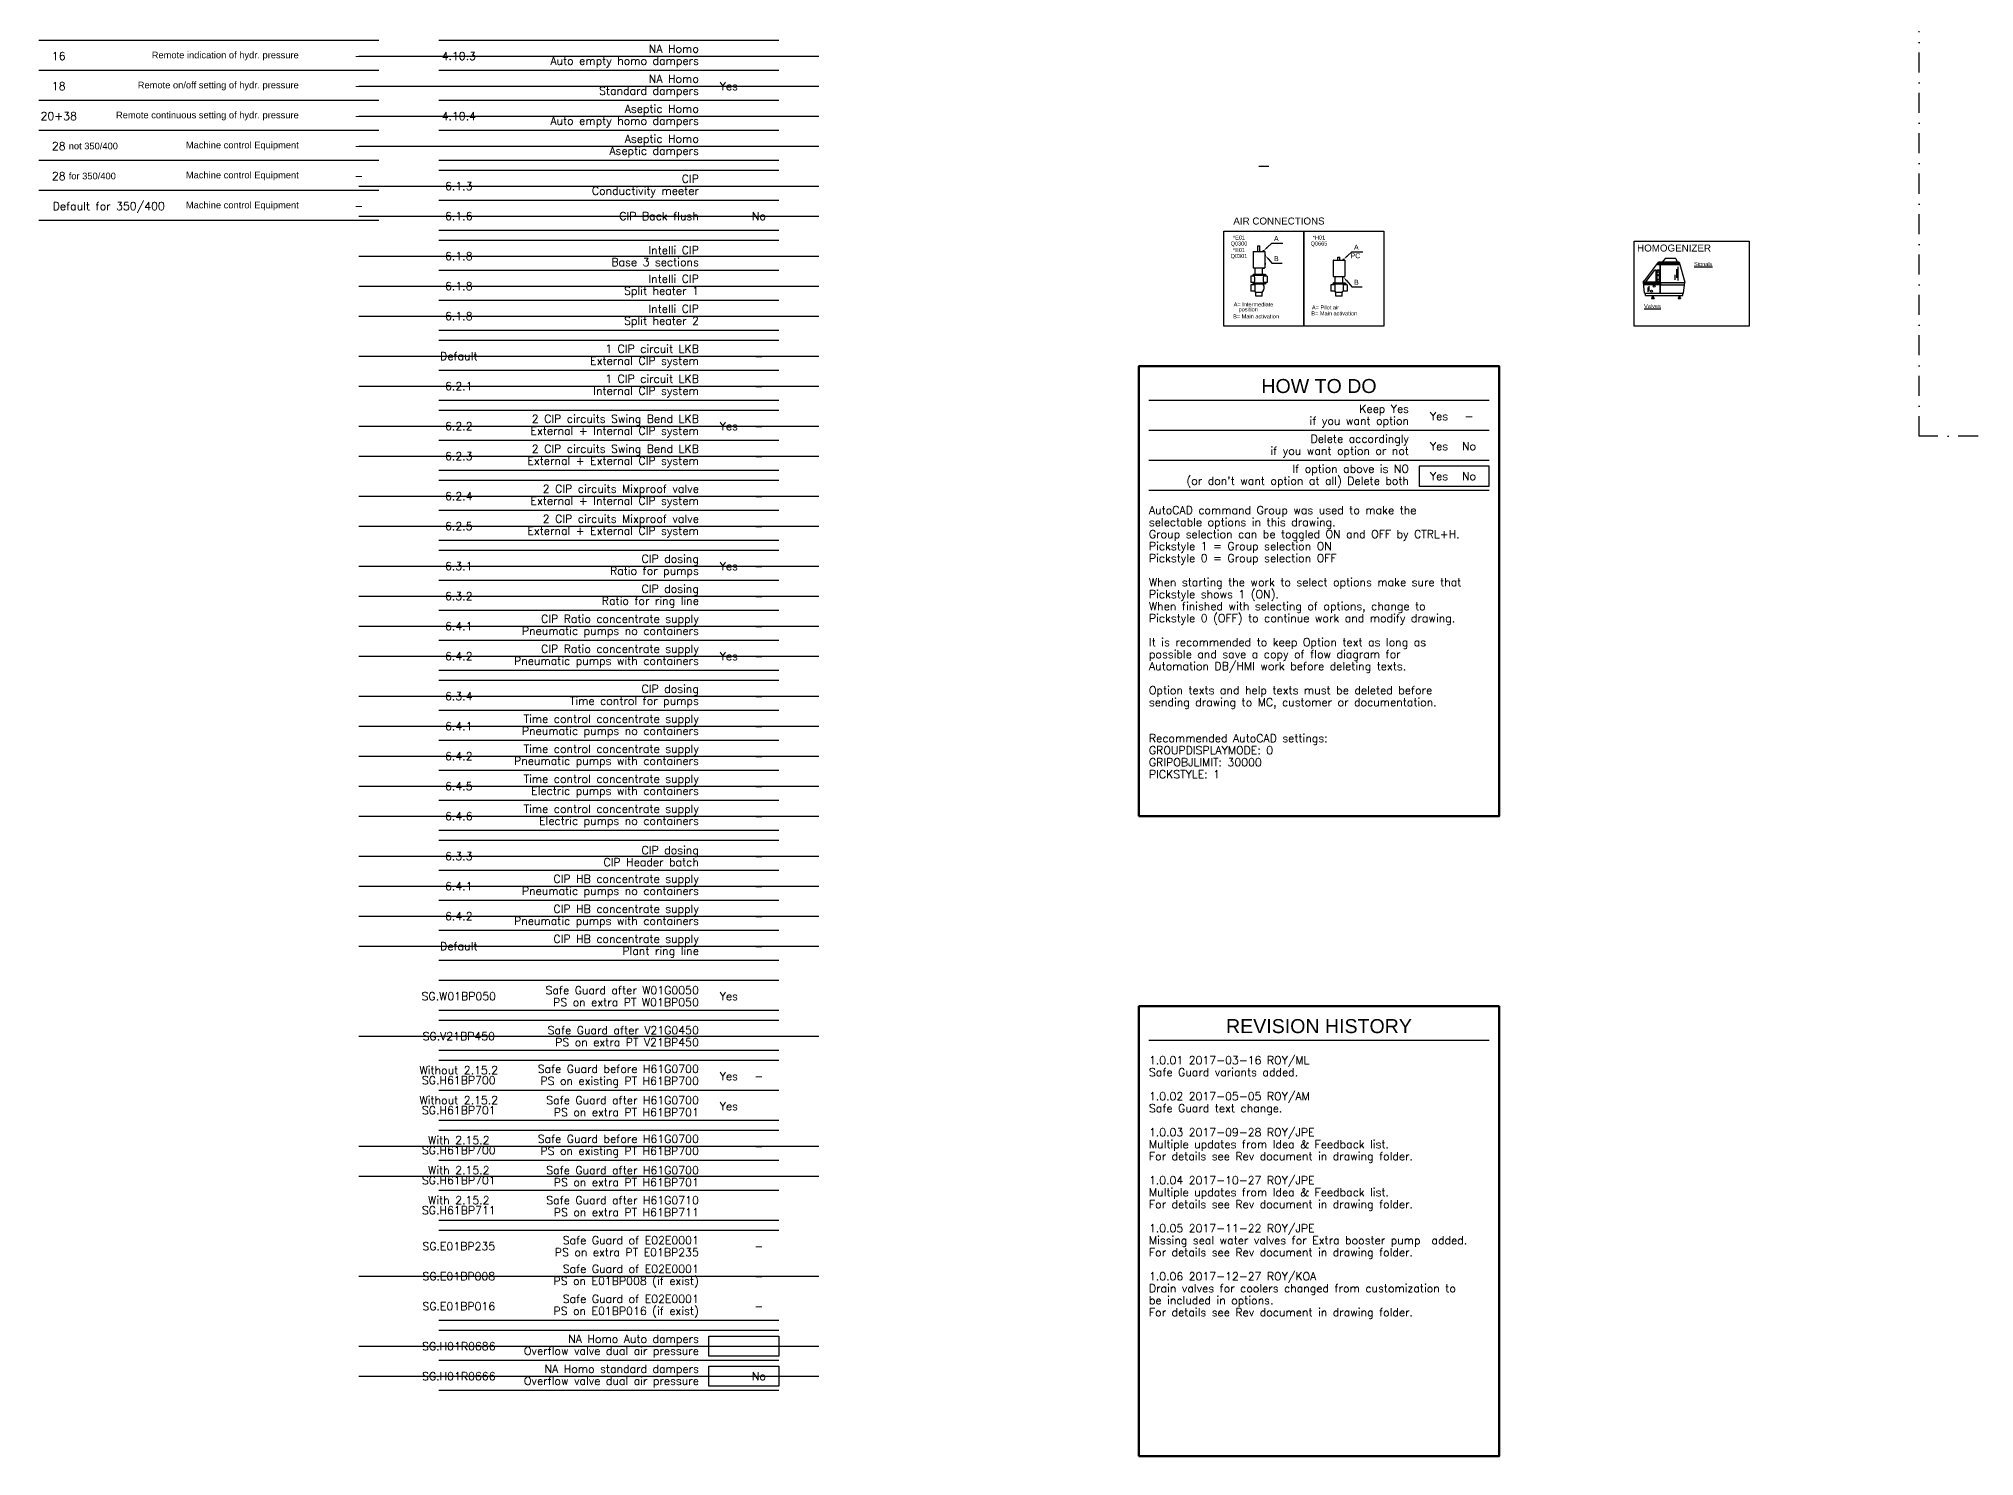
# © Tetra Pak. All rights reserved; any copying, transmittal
# Model space of a CAD drawing. Header units: millimetres. Extents: x -275 to 1168, y -282 to 649.
# Drawn here: x -275 to 208.8, y -282.5 to 71.8 of the extents above; entities that cross this region are included whole.
import ezdxf
from ezdxf.enums import TextEntityAlignment as Align

# ---------------------------------------------------------------- set-up
doc = ezdxf.new("R2010")
doc.units = ezdxf.units.MM
doc.header["$LTSCALE"] = 10
doc.linetypes.add('DASHDOT', pattern=[1, 0.5, -0.25, 0, -0.25])
for name, color, linetype in [('1H_Homo connections', 7, 'Continuous'), ('1H_Option_numbers', 1, 'Continuous'), ('1H_Valve air connections', 7, 'Continuous'), ('CP_Symbols', 7, 'Continuous')]:
    doc.layers.add(name, color=color, linetype=linetype)
doc.layers.add('VP', color=9, linetype='Continuous', plot=False)
doc.styles.add('ROMANS', font='Romans')
doc.styles.add('TP_ARIAL', font='arial.ttf')

# ---------------------------------------------------------------- blocks, each defined once
blk = doc.blocks.new('Homo')
h = blk.add_hatch(color=256)
h.set_gradient(color1=(0, 0, 255), color2=(61, 61, 255), rotation=135, one_color=1, tint=0.62, name='CYLINDER')
h.paths.add_polyline_path([(3, 21.9), (3.7, 21.4), (6, 21.4), (6, 23.9), (4.6, 23.9)])
h = blk.add_hatch(color=256)
h.set_gradient(color1=(0, 0, 255), color2=(61, 61, 255), rotation=135, one_color=1, tint=0.62, name='CYLINDER')
h.paths.add_polyline_path([(6.3, 23.9), (6.3, 21.4), (25.7, 21.4), (25, 23.9)])
h = blk.add_hatch(color=256)
h.set_gradient(color1=(0, 0, 255), color2=(61, 61, 255), rotation=135, one_color=1, tint=0.62, name='CYLINDER')
h.paths.add_polyline_path([(-10.7, 3.7), (-10.4, 1.3), (5.9, 1.3), (5.9, 3.7)])
h = blk.add_hatch(color=256)
h.set_gradient(color1=(0, 0, 255), color2=(61, 61, 255), rotation=135, one_color=1, tint=0.62, name='CYLINDER')
h.paths.add_polyline_path([(6.4, 3.7), (6.4, 1.3), (30.5, 1.3), (30.8, 3.7)])
at = {"color": 7, "linetype": 'ByBlock'}
for p, q in [((-10.7, 3.8), (4.6, 23.9)), ((3, 21.9), (3.7, 21.4)), ((6, 21.4), (3.7, 21.4)), ((6, 23.9), (4.6, 23.9)), ((6, -7), (6, 23.9)), ((6.3, 23.8), (6, 23.8)), ((6.3, -6.9), (6.3, 23.9)), ((25, 23.9), (6.3, 23.9)), ((25.7, 21.4), (6.3, 21.4)), ((11, 27.6), (8.2, 23.9)), ((21.9, 27.6), (11, 27.6)), ((21.9, 27.6), (23, 23.9)), ((25, 23.9), (30.8, 3.8)), ((-10.3, 4.3), (-10.9, 4.8)), ((-10.1, 4.5), (-10.8, 5)), ((-9.4, -7), (-10.7, 3.8)), ((5.9, 3.7), (-10.7, 3.7)), ((5.9, 1.3), (-10.4, 1.3)), ((-8.2, 4.4), (0.3, 15.6)), ((1.9, 3.8), (-7.9, 3.8)), ((1.9, 15.8), (0.6, 15.8)), ((2.1, 4), (2.1, 15.6)), ((2.7, 15.8), (2.7, 3.8)), ((5.4, 15.8), (2.7, 15.8)), ((2.7, 3.8), (5.4, 3.8)), ((5.4, 3.8), (5.4, 15.8)), ((6.4, 3.7), (30.8, 3.7)), ((6.4, 1.3), (30.5, 1.3)), ((29.5, -7), (30.8, 3.8)), ((-9.4, -7), (6, -7)), ((-8.5, -9.4), (-8.5, -7)), ((-8.5, -9.4), (28.9, -9.4)), ((-2.5, -11.9), (-2.5, -12.5)), ((-2.5, -11.9), (0, -11.9)), ((-2.5, -12.5), (0, -12.5)), ((-2.3, -11.9), (-1.6, -11.8)), ((-1.7, -10.1), (-1.7, -9.4)), ((-0.8, -10.1), (-1.7, -10.1)), ((-1.5, -11.7), (-1.5, -10.1)), ((-1.5, -11.7), (-0.9, -11.7)), ((-0.9, -10.1), (-0.9, -11.7)), ((-0.2, -11.9), (-0.9, -11.8)), ((-0.8, -10.1), (-0.8, -9.4)), ((0, -11.9), (0, -12.5)), ((6.3, -7), (29.5, -7)), ((24.1, -11.9), (26.6, -11.9)), ((24.1, -11.9), (24.1, -12.5)), ((24.1, -12.5), (26.6, -12.5)), ((24.3, -11.9), (25, -11.8)), ((24.9, -10.1), (24.9, -9.4)), ((25.8, -10.1), (24.9, -10.1)), ((25.1, -11.7), (25.1, -10.1)), ((25.1, -11.7), (25.7, -11.7)), ((25.7, -10.1), (25.7, -11.7)), ((26.4, -11.9), (25.7, -11.8)), ((25.8, -10.1), (25.8, -9.4)), ((26.6, -11.9), (26.6, -12.5)), ((28.9, -9.4), (28.9, -7))]:
    blk.add_line(p, q, dxfattribs=at)
at = {"color": 3, "linetype": 'ByBlock'}
for p, q in [((23.9, 19.4), (23.9, 5.7)), ((20.8, 11.2), (20.8, 6.3)), ((22.7, 8.2), (22.7, 16.9)), ((-6.3, -1.4), (-6.3, -5.8)), ((-5.1, -0.2), (-5.1, -5.2))]:
    blk.add_line(p, q, dxfattribs=at)
for p, q in [((5.9, 3.7), (5.9, 1.3)), ((6.4, 3.7), (6.4, 1.3))]:
    blk.add_line(p, q)
for centre in [(0, 0), (-2.5, -5)]:
    blk.add_circle(centre, 1)
at = {"color": 7, "linetype": 'ByBlock'}
for centre, radius in [((4.1, 14.5), 1), ((4.1, 10.9), 0.61), ((3.8, 6.6), 0.38), ((3.8, 4.6), 0.38)]:
    blk.add_circle(centre, radius, dxfattribs=at)
for centre, radius, start, end in [((-10.9, 4.9), 0.12, 52.7941, 232.7941), ((-7.9, 4.2), 0.4, 142.7941, 270), ((0.6, 15.4), 0.4, 90, 142.7941), ((1.9, 15.6), 0.2, 0, 90), ((1.9, 4), 0.2, 270, 0), ((-1.2, -12), 0.4, 126.8699, 141.9525), ((-1.6, -11.7), 0.04, 276.6232, 321.9525), ((-1.2, -12), 0.4, 38.0475, 53.1301), ((-0.9, -11.7), 0.04, 218.0475, 263.3768), ((25.4, -12), 0.4, 126.8699, 141.9525), ((25, -11.7), 0.04, 276.6232, 321.9525), ((25.4, -12), 0.4, 38.0475, 53.1301), ((25.7, -11.7), 0.04, 218.0475, 263.3768)]:
    blk.add_arc(centre, radius, start, end, dxfattribs=at)

msp = doc.modelspace()

# ---------------------------------------------------------------- linework, layer by layer
at = {"layer": '1H_Homo connections'}
msp.add_lwpolyline([(123.75, 21.25), (152.5, 21.25), (152.5, 0), (123.75, 0)], close=True, dxfattribs=at)
at = {"layer": '1H_Option_numbers'}
for p, q in [((-275, 71.5), (-190, 71.5)), ((-175, 71.5), (-90, 71.5)), ((-275, 64), (-190, 64)), ((-175, 64), (-90, 64)), ((-275, 56.5), (-190, 56.5)), ((-175, 56.5), (-90, 56.5)), ((-275, 49), (-190, 49)), ((-175, 49), (-90, 49)), ((-275, 41.5), (-190, 41.5)), ((-175, 41.5), (-90, 41.5)), ((-175, 39), (-90, 39)), ((-275, 34), (-190, 34)), ((-175, 31.5), (-90, 31.5)), ((-275, 26.5), (-190, 26.5)), ((-175, 24), (-90, 24)), ((-175, 21.5), (-90, 21.5)), ((-175, 14), (-90, 14)), ((-175, 6.5), (-90, 6.5)), ((-175, -1), (-90, -1)), ((-175, -3.5), (-90, -3.5)), ((-175, -11), (-90, -11)), ((-175, -18.5), (-90, -18.5)), ((2.5, -18.5), (87.5, -18.5)), ((-175, -21), (-90, -21)), ((-175, -28.5), (-90, -28.5)), ((2.5, -26), (87.5, -26)), ((2.5, -33.5), (87.5, -33.5)), ((-175, -36), (-90, -36)), ((-175, -38.5), (-90, -38.5)), ((2.5, -41), (87.5, -41)), ((-175, -46), (-90, -46)), ((-175, -53.5), (-90, -53.5)), ((-175, -56), (-90, -56)), ((-175, -63.5), (-90, -63.5)), ((-175, -71), (-90, -71)), ((-175, -78.5), (-90, -78.5)), ((-175, -86), (-90, -86)), ((-175, -88.5), (-90, -88.5)), ((-175, -96), (-90, -96)), ((-175, -103.5), (-90, -103.5)), ((-175, -111), (-90, -111)), ((-175, -118.5), (-90, -118.5)), ((-175, -126), (-90, -126)), ((-175, -128.5), (-90, -128.5)), ((-175, -136), (-90, -136)), ((-175, -143.5), (-90, -143.5)), ((-175, -151), (-90, -151)), ((-175, -158.5), (-90, -158.5)), ((-175, -163.5), (-90, -163.5)), ((-175, -171), (-90, -171)), ((-175, -173.5), (-90, -173.5)), ((2.5, -178.5), (87.5, -178.5)), ((-175, -181), (-90, -181)), ((-175, -183.5), (-90, -183.5)), ((-175, -191), (-90, -191)), ((-175, -198.5), (-90, -198.5)), ((-175, -201), (-90, -201)), ((-175, -208.5), (-90, -208.5)), ((-175, -216), (-90, -216)), ((-175, -223.5), (-90, -223.5)), ((-175, -226), (-90, -226)), ((-175, -248.5), (-90, -248.5)), ((-175, -251), (-90, -251)), ((-175, -258.5), (-90, -258.5)), ((-175, -266), (-90, -266))]:
    msp.add_line(p, q, dxfattribs=at)
at = {"layer": '1H_Option_numbers', "lineweight": 50}
for points in [[(0, -122.5), (90, -122.5), (90, -10), (0, -10)], [(0, -282.5), (90, -282.5), (90, -170), (0, -170)]]:
    msp.add_lwpolyline(points, close=True, dxfattribs=at)
at = {"layer": '1H_Option_numbers'}
for points in [[(70, -40), (87.5, -40), (87.5, -35), (70, -35)], [(-107.5, -252.5), (-90, -252.5), (-90, -257.5), (-107.5, -257.5)], [(-107.5, -260), (-90, -260), (-90, -265), (-107.5, -265)]]:
    msp.add_lwpolyline(points, close=True, dxfattribs=at)
at = {"layer": '1H_Valve air connections'}
for p, q in [((29.75, 20.02), (30.25, 20.02)), ((29.75, 18.64), (29.75, 20.02)), ((30.25, 18.64), (30.25, 20.02)), ((28.59, 18.64), (28.56, 18.61)), ((28.56, 18.61), (28.56, 14.54)), ((28.56, 14.54), (31.44, 14.54)), ((28.59, 18.64), (31.41, 18.64)), ((29.08, 12.95), (29.08, 14.54)), ((30.92, 12.95), (30.92, 14.54)), ((30.95, 18.67), (31.3, 18.67)), ((30.95, 18.67), (30.95, 18.64)), ((30.95, 14.54), (30.95, 14.5)), ((31.05, 18.8), (30.97, 18.8)), ((30.97, 18.8), (30.97, 18.67)), ((31.05, 18.8), (31.05, 18.67)), ((31.2, 18.8), (31.05, 18.8)), ((31.28, 18.8), (31.2, 18.8)), ((31.2, 18.8), (31.2, 18.67)), ((31.28, 18.8), (31.28, 18.67)), ((31.3, 18.67), (31.3, 18.64)), ((31.3, 14.54), (31.3, 14.5)), ((31.41, 18.64), (31.44, 18.61)), ((31.44, 18.61), (31.44, 14.54)), ((31.47, 17.81), (31.44, 17.81)), ((31.47, 17.46), (31.44, 17.46)), ((31.47, 15.71), (31.44, 15.71)), ((31.47, 15.36), (31.44, 15.36)), ((31.47, 17.81), (31.47, 17.46)), ((31.6, 17.79), (31.47, 17.79)), ((31.6, 17.71), (31.47, 17.71)), ((31.6, 17.56), (31.47, 17.56)), ((31.6, 17.48), (31.47, 17.48)), ((31.47, 15.71), (31.47, 15.36)), ((31.6, 15.7), (31.47, 15.7)), ((31.6, 15.62), (31.47, 15.62)), ((31.6, 15.46), (31.47, 15.46)), ((31.6, 15.38), (31.47, 15.38)), ((31.6, 17.71), (31.6, 17.79)), ((31.6, 17.56), (31.6, 17.71)), ((31.6, 17.48), (31.6, 17.56)), ((31.6, 15.62), (31.6, 15.7)), ((31.6, 15.46), (31.6, 15.62)), ((31.6, 15.38), (31.6, 15.46)), ((48.59, 16.49), (48.56, 16.46)), ((48.56, 16.46), (48.56, 12.39)), ((48.59, 16.49), (51.41, 16.49)), ((49.75, 17.25), (50.25, 17.25)), ((49.75, 16.49), (49.75, 17.25)), ((50.25, 16.49), (50.25, 17.25)), ((50.95, 16.53), (51.3, 16.53)), ((50.95, 16.53), (50.95, 16.49)), ((51.05, 16.65), (50.97, 16.65)), ((50.97, 16.65), (50.97, 16.53)), ((51.05, 16.65), (51.05, 16.53)), ((51.2, 16.65), (51.05, 16.65)), ((51.28, 16.65), (51.2, 16.65)), ((51.2, 16.65), (51.2, 16.53)), ((51.28, 16.65), (51.28, 16.53)), ((51.3, 16.53), (51.3, 16.49)), ((51.41, 16.49), (51.44, 16.46)), ((51.44, 16.46), (51.44, 12.39)), ((27.95, 12.5), (27.95, 10.91)), ((28.9, 12.5), (27.95, 12.5)), ((28.87, 10.91), (27.95, 10.91)), ((27.95, 10.34), (27.95, 8.76)), ((28.9, 10.34), (27.95, 10.34)), ((28.45, 12.81), (28.45, 12.74)), ((28.73, 12.81), (28.45, 12.81)), ((28.45, 12.74), (28.73, 12.74)), ((28.45, 10.67), (28.45, 10.59)), ((28.73, 10.67), (28.45, 10.67)), ((28.45, 10.59), (28.73, 10.59)), ((28.65, 12.93), (28.52, 12.93)), ((28.52, 12.93), (28.52, 12.81)), ((28.52, 12.74), (28.52, 12.63)), ((28.52, 12.63), (28.65, 12.63)), ((28.65, 10.78), (28.53, 10.78)), ((28.53, 10.78), (28.53, 10.67)), ((28.53, 10.59), (28.53, 10.48)), ((28.53, 10.48), (28.65, 10.48)), ((28.65, 12.93), (28.65, 12.81)), ((28.65, 12.74), (28.65, 12.63)), ((28.65, 10.78), (28.65, 10.67)), ((28.65, 10.59), (28.65, 10.48)), ((28.89, 12.95), (31.38, 12.95)), ((31.38, 12.62), (28.89, 12.62)), ((28.89, 10.8), (31.38, 10.8)), ((31.38, 10.48), (28.89, 10.48)), ((28.9, 12.5), (28.9, 12.62)), ((28.9, 10.8), (28.9, 10.87)), ((28.9, 10.34), (28.9, 10.48)), ((30.95, 14.5), (31.3, 14.5)), ((30.97, 14.38), (30.97, 14.5)), ((31.05, 14.38), (30.97, 14.38)), ((31.05, 14.38), (31.05, 14.5)), ((31.2, 14.38), (31.05, 14.38)), ((31.1, 12.5), (31.1, 12.62)), ((32.05, 12.5), (31.1, 12.5)), ((31.1, 10.8), (31.1, 10.87)), ((31.1, 10.28), (31.1, 10.48)), ((32.05, 10.91), (31.13, 10.91)), ((31.2, 14.38), (31.2, 14.5)), ((31.28, 14.38), (31.2, 14.38)), ((31.28, 14.38), (31.28, 14.5)), ((32.05, 12.5), (32.05, 10.91)), ((47.95, 10.34), (47.95, 8.76)), ((48.9, 10.34), (47.95, 10.34)), ((48.45, 10.67), (48.45, 10.59)), ((48.73, 10.67), (48.45, 10.67)), ((48.45, 10.59), (48.73, 10.59)), ((48.65, 10.78), (48.53, 10.78)), ((48.53, 10.78), (48.53, 10.67)), ((48.53, 10.59), (48.53, 10.48)), ((48.53, 10.48), (48.65, 10.48)), ((48.56, 12.39), (51.44, 12.39)), ((48.65, 10.78), (48.65, 10.67)), ((48.65, 10.59), (48.65, 10.48)), ((48.89, 10.8), (51.38, 10.8)), ((51.38, 10.48), (48.89, 10.48)), ((48.9, 10.34), (48.9, 10.48)), ((49.08, 10.8), (49.08, 12.39)), ((50.92, 10.8), (50.92, 12.39)), ((50.95, 12.39), (50.95, 12.35)), ((50.95, 12.35), (51.3, 12.35)), ((50.97, 12.23), (50.97, 12.35)), ((51.05, 12.23), (50.97, 12.23)), ((51.05, 12.23), (51.05, 12.35)), ((51.2, 12.23), (51.05, 12.23)), ((51.1, 10.34), (51.1, 10.48)), ((52.05, 10.34), (51.1, 10.34)), ((51.2, 12.23), (51.2, 12.35)), ((51.28, 12.23), (51.2, 12.23)), ((51.28, 12.23), (51.28, 12.35)), ((51.3, 12.39), (51.3, 12.35)), ((52.05, 10.34), (52.05, 8.76)), ((28.96, 8.76), (27.95, 8.76)), ((29.21, 8.38), (29.05, 8.68)), ((30.79, 8.38), (29.21, 8.38)), ((29.21, 7.5), (29.21, 8.38)), ((30.79, 7.5), (29.21, 7.5)), ((30.79, 8.38), (30.95, 8.68)), ((30.79, 7.5), (30.79, 8.38)), ((48.95, 8.76), (47.95, 8.76)), ((49.21, 8.37), (49.05, 8.67)), ((50.79, 8.37), (49.21, 8.37)), ((49.21, 7.5), (49.21, 8.37)), ((50.79, 7.5), (49.21, 7.5)), ((50.79, 8.37), (50.95, 8.67)), ((50.79, 7.5), (50.79, 8.37)), ((52.05, 8.76), (51.05, 8.76))]:
    msp.add_line(p, q, dxfattribs=at)
for points in [[(21.25, 23.75), (41.25, 23.75), (41.25, 0), (21.25, 0)], [(41.25, 23.75), (61.25, 23.75), (61.25, 0), (41.25, 0)]]:
    msp.add_lwpolyline(points, close=True, dxfattribs=at)
for points in [[(32.05, 19.64), (33.25, 20.75), (35.95, 20.75)], [(32.42, 16.69), (33.25, 15.75), (35.83, 15.75)], [(52.05, 17.49), (53.25, 18.59), (55.95, 18.59)], [(28.9, 10.34), (28.95, 10.28), (28.96, 8.76)], [(48.9, 10.34), (48.95, 10.28), (48.95, 8.76)], [(51.1, 10.34), (51.05, 10.28), (51.05, 8.76)], [(51.96, 11.3), (53.25, 9.84), (55.83, 9.84)]]:
    msp.add_lwpolyline(points, dxfattribs=at)
for centre in [(31.5, 12.79), (31.5, 10.64), (51.5, 10.64)]:
    msp.add_circle(centre, 0.2, dxfattribs=at)
for centre, radius, start, end in [((28.9, 12.78), 0.175, 94.096, 167.6264), ((28.9, 12.8), 0.175, 200.6511, 266.4565), ((28.9, 10.63), 0.175, 94.096, 167.6264), ((28.9, 10.65), 0.175, 200.6511, 266.4565), ((24.37, 11.78), 4.59, 349.1158, 9.0428), ((30.36, 11.68), 1.68, 207.318, 209.1623), ((30.05, 9.57), 1.27, 315.1405, 33.9023), ((35.63, 11.78), 4.59, 170.9572, 190.8842), ((29.64, 11.68), 1.68, 330.8377, 332.682), ((31.06, 12.79), 0.175, 291.7868, 68.2132), ((31.06, 10.64), 0.175, 291.7868, 68.2132), ((48.9, 10.63), 0.175, 94.096, 167.6264), ((48.9, 10.65), 0.175, 200.6511, 266.4565), ((51.06, 10.64), 0.175, 291.7868, 68.2132), ((29.3, 9.08), 0.473, 222.6141, 238.103), ((49.3, 9.08), 0.473, 223.709, 239.2498), ((50.7, 9.08), 0.473, 300.7502, 316.291)]:
    msp.add_arc(centre, radius, start, end, dxfattribs=at)
for points in [[(32.19, 19.49), (31.13, 18.8), (31.9, 19.8)], [(32.27, 16.56), (31.6, 17.64), (32.58, 16.83)], [(52.19, 17.34), (51.12, 16.65), (51.91, 17.65)], [(51.8, 11.16), (51.12, 12.23), (52.11, 11.43)]]:
    msp.add_solid(points, dxfattribs=at)
at = {"layer": 'CP_Symbols', "linetype": 'DASHDOT'}
for p, q in [((195, -27.5), (195, 345)), ((987.5, -27.5), (195, -27.5))]:
    msp.add_line(p, q, dxfattribs=at)
at = {"layer": 'CP_Symbols'}
for p, q in [((-195, 67.5), (-80, 67.5)), ((-195, 60), (-80, 60)), ((-195, 52.5), (-80, 52.5)), ((-195, 45), (-80, 45)), ((-195, 35), (-80, 35)), ((-195, 27.5), (-80, 27.5)), ((-195, 17.5), (-80, 17.5)), ((-195, 10), (-80, 10)), ((-195, 2.5), (-80, 2.5)), ((-195, -7.5), (-80, -7.5)), ((-195, -15), (-80, -15)), ((-195, -25), (-80, -25)), ((-195, -32.5), (-80, -32.5)), ((-195, -42.5), (-80, -42.5)), ((-195, -50), (-80, -50)), ((-195, -60), (-80, -60)), ((-195, -67.5), (-80, -67.5)), ((-195, -75), (-80, -75)), ((-195, -82.5), (-80, -82.5)), ((-195, -92.5), (-80, -92.5)), ((-195, -100), (-80, -100)), ((-195, -107.5), (-80, -107.5)), ((-195, -115), (-80, -115)), ((-195, -122.5), (-80, -122.5)), ((-195, -132.5), (-80, -132.5)), ((-195, -140), (-80, -140)), ((-195, -147.5), (-80, -147.5)), ((-195, -155), (-80, -155)), ((-195, -177.5), (-80, -177.5)), ((-195, -205), (-80, -205)), ((-195, -212.5), (-80, -212.5)), ((-195, -237.5), (-80, -237.5)), ((-195, -255), (-80, -255)), ((-195, -262.5), (-80, -262.5))]:
    msp.add_line(p, q, dxfattribs=at)
at = {"layer": 'VP'}
msp.add_line((30, 40), (32.5, 40), dxfattribs=at)

# ---------------------------------------------------------------- block references
at = {"layer": '1H_Homo connections', "xscale": 0.25, "yscale": 0.25, "zscale": 0.25}
msp.add_blockref('Homo', (128.75, 10), dxfattribs=at)

# ---------------------------------------------------------------- texts
at = {"layer": '1H_Homo connections', "style": 'TP_ARIAL'}
for s, p in [('%%USignals', (138.75, 15)), ('%%UValves', (126.25, 4.5))]:
    msp.add_text(s, height=1, dxfattribs=at).set_placement(p)
at = {"layer": '1H_Homo connections', "insert": (133.75, 19.5), "char_height": 1.75, "attachment_point": 5, "line_spacing_factor": 0.9, "style": 'TP_ARIAL'}
msp.add_mtext_dynamic_manual_height_columns('\\pxqc;HOMOGENIZER', width=56.25, gutter_width=1, heights=[0], dxfattribs=at)
at = {"layer": '1H_Option_numbers', "style": 'ROMANS'}
for s, p in [('16', (-270, 67.5)), ('4.10.3', (-170, 67.5)), ('-', (-195, 67.5)), ('-', (-95, 67.5)), ('18', (-270, 60)), ('-', (-195, 60)), ('Yes', (-102.5, 60)), ('-', (-95, 60)), ('20+38', (-270, 52.5)), ('4.10.4', (-170, 52.5)), ('-', (-195, 52.5)), ('-', (-95, 52.5)), ('28', (-270, 45)), ('-', (-195, 45)), ('-', (-95, 45)), ('28', (-270, 37.5)), ('-', (-195, 37.5)), ('6.1.3', (-170, 35)), ('-', (-95, 35)), ('Default for 350/400', (-257.5, 30)), ('-', (-195, 30)), ('6.1.6', (-170, 27.5)), ('No', (-95, 27.5)), ('6.1.8', (-170, 17.5)), ('-', (-95, 17.5)), ('6.1.8', (-170, 10)), ('-', (-95, 10)), ('6.1.8', (-170, 2.5)), ('-', (-95, 2.5)), ('Default', (-170, -7.5)), ('-', (-95, -7.5)), ('6.2.1', (-170, -15)), ('-', (-95, -15)), ('6.2.2', (-170, -25)), ('Yes', (-102.5, -25)), ('-', (-95, -25)), ('6.2.3', (-170, -32.5)), ('-', (-95, -32.5)), ('6.2.4', (-170, -42.5)), ('-', (-95, -42.5)), ('6.2.5', (-170, -50)), ('-', (-95, -50)), ('6.3.1', (-170, -60)), ('Yes', (-102.5, -60)), ('-', (-95, -60)), ('6.3.2', (-170, -67.5)), ('-', (-95, -67.5)), ('6.4.1', (-170, -75)), ('-', (-95, -75)), ('6.4.2', (-170, -82.5)), ('Yes', (-102.5, -82.5)), ('-', (-95, -82.5)), ('6.3.4', (-170, -92.5)), ('-', (-95, -92.5)), ('6.4.1', (-170, -100)), ('-', (-95, -100)), ('6.4.2', (-170, -107.5)), ('-', (-95, -107.5)), ('6.4.5', (-170, -115)), ('-', (-95, -115)), ('6.4.6', (-170, -122.5)), ('-', (-95, -122.5)), ('6.3.3', (-170, -132.5)), ('-', (-95, -132.5)), ('6.4.1', (-170, -140)), ('-', (-95, -140)), ('6.4.2', (-170, -147.5)), ('-', (-95, -147.5)), ('Default', (-170, -155)), ('-', (-95, -155)), ('SG.W01BP050', (-170, -167.5)), ('Yes', (-102.5, -167.5)), ('SG.V21BP450', (-170, -177.5)), ('Without 2.15.2', (-170, -186)), ('SG.H61BP700', (-170, -188.5)), ('Yes', (-102.5, -187.5)), ('-', (-95, -187.5)), ('Without 2.15.2', (-170, -193.5)), ('SG.H61BP701', (-170, -196)), ('Yes', (-102.5, -195)), ('With 2.15.2', (-170, -203.5)), ('SG.H61BP700', (-170, -206)), ('-', (-95, -205)), ('SG.H61BP701', (-170, -213.5)), ('With 2.15.2', (-170, -211)), ('With 2.15.2', (-170, -218.5)), ('SG.H61BP711', (-170, -221)), ('SG.E01BP235', (-170, -230)), ('-', (-95, -230)), ('SG.E01BP008', (-170, -237.5)), ('-', (-95, -237.5)), ('SG.E01BP016', (-170, -245)), ('-', (-95, -245)), ('SG.H01R0686', (-170, -255)), ('SG.H01R0666', (-170, -262.5)), ('No', (-95, -262.5))]:
    msp.add_text(s, height=2, dxfattribs=at).set_placement(p, align=Align.MIDDLE_CENTER)
at = {"layer": '1H_Option_numbers', "line_spacing_factor": 0.9}
for s, width, insert, char_height, attachment_point, style in [('\\pxqr;{\\fArial|b0|i0|c0|p34;\\H0.83333x;Remote indication of hydr. pressure}', 62.25, (-210, 67.5), 2, 6, 'ROMANS'), ('\\pxqr;NA Homo\\PAuto empty homo dampers', 62.25, (-110, 67.5), 2, 6, 'ROMANS'), ('\\pxqr;{\\fArial|b0|i0|c0|p34;\\H0.83333x;Remote on/off setting of hydr. pressure}', 62.25, (-210, 60), 2, 6, 'ROMANS'), ('\\pxqr;NA Homo\\PStandard dampers', 62.25, (-110, 60), 2, 6, 'ROMANS'), ('\\pxqr;{\\fArial|b0|i0|c0|p34;\\H0.83333x;Remote continuous setting of hydr. pressure}', 62.25, (-210, 52.5), 2, 6, 'ROMANS'), ('\\pxqr;Aseptic Homo\\PAuto empty homo dampers', 62.25, (-110, 52.5), 2, 6, 'ROMANS'), ('\\pxql;{\\fArial|b0|i0|c0|p34;\\H0.83333x;not 350/400}', 62.25, (-267.5, 45), 2, 4, 'ROMANS'), ('\\pxqr;{\\fArial|b0|i0|c0|p34;\\H0.83333x;Machine control Equipment}', 62.25, (-210, 45), 2, 6, 'ROMANS'), ('\\pxqr;Aseptic Homo\\PAseptic dampers', 62.25, (-110, 45), 2, 6, 'ROMANS'), ('\\pxql;{\\fArial|b0|i0|c0|p34;\\H0.83333x;for 350/400}', 62.25, (-267.5, 37.5), 2, 4, 'ROMANS'), ('\\pxqr;{\\fArial|b0|i0|c0|p34;\\H0.83333x;Machine control Equipment}', 62.25, (-210, 37.5), 2, 6, 'ROMANS'), ('\\pxqr;CIP\\PConductivity meeter', 62.25, (-110, 35), 2, 6, 'ROMANS'), ('\\pxqr;{\\fArial|b0|i0|c0|p34;\\H0.83333x;Machine control Equipment}', 62.25, (-210, 30), 2, 6, 'ROMANS'), ('\\pxqr;CIP Back flush', 62.25, (-110, 27.5), 2, 6, 'ROMANS'), ('Intelli CIP\\PBase 3 sections', 62.25, (-110, 17.5), 2, 6, 'ROMANS'), ('Intelli CIP\\PSplit heater 1', 62.25, (-110, 10), 2, 6, 'ROMANS'), ('Intelli CIP\\PSplit heater 2', 62.25, (-110, 2.5), 2, 6, 'ROMANS'), ('\\pxqr;1 CIP circuit LKB\\PExternal CIP system', 62.25, (-110, -7.5), 2, 6, 'ROMANS'), ('1 CIP circuit LKB\\PInternal CIP system', 72.25, (-110, -15), 2, 6, 'ROMANS'), ('HOW TO DO', 62.25, (45, -15), 3.5, 5, 'TP_ARIAL'), ('\\pxqr;2 CIP circuits Swing Bend LKB\\PExternal + Internal CIP system', 72.25, (-110, -25), 2, 6, 'ROMANS'), ('\\pxqr;Keep Yes\\Pif you want option', 62.25, (67.5, -22.5), 2, 6, 'ROMANS'), ('\\pxqc;Yes', 12.5, (75, -22.5), 2, 5, 'ROMANS'), ('\\pxqc;-', 12.5, (82.5, -22.5), 2, 5, 'ROMANS'), ('\\pxqr;Delete accordingly\\Pif you want option or not', 62.25, (67.5, -30), 2, 6, 'ROMANS'), ('\\pxqc;Yes', 12.5, (75, -30), 2, 5, 'ROMANS'), ('\\pxqc;No', 12.5, (82.5, -30), 2, 5, 'ROMANS'), ('\\pxqr;2 CIP circuits Swing Bend LKB\\PExternal + External CIP system', 62.25, (-110, -32.5), 2, 6, 'ROMANS'), ("If option above is NO\\P(or don't want option at all) Delete both", 65, (67.5, -37.5), 2, 6, 'ROMANS'), ('\\pxqc;Yes', 12.5, (75, -37.5), 2, 5, 'ROMANS'), ('\\pxqc;No', 12.5, (82.5, -37.5), 2, 5, 'ROMANS'), ('\\pxqr;2 CIP circuits Mixproof valve\\PExternal + Internal CIP system', 62.25, (-110, -42.5), 2, 6, 'ROMANS'), ('\\pxqr;2 CIP circuits Mixproof valve\\PExternal + External CIP system', 62.25, (-110, -50), 2, 6, 'ROMANS'), ('\\pxql;AutoCAD command Group was used to make the selectable options in this drawing.\\PGroup selection can be toggled ON and OFF by CTRL+H.\\PPickstyle 1 = Group selection ON\\PPickstyle 0 = Group selection OFF\\P\\PWhen starting the work to select options make sure that Pickstyle shows 1 (ON).\\PWhen finished with selecting of options, change to Pickstyle 0 (OFF) to continue work and modify drawing.\\P\\PIt is recommended to keep Option text as long as possible and save a copy of flow diagram for Automation DB/HMI work before deleting texts.\\P\\POption texts and help texts must be deleted before sending drawing to MC, customer or documentation.\\P\\P\\PRecommended AutoCAD settings:\\PGROUPDISPLAYMODE: 0\\PGRIPOBJLIMIT: 30000\\PPICKSTYLE: 1', 85, (2.5, -45), 2, 1, 'ROMANS'), ('\\pxqr;CIP dosing\\PRatio for pumps', 62.25, (-110, -60), 2, 6, 'ROMANS'), ('\\pxqr;CIP dosing\\PRatio for ring line', 62.25, (-110, -67.5), 2, 6, 'ROMANS'), ('\\pxqr;CIP Ratio concentrate supply\\PPneumatic pumps no containers', 62.25, (-110, -75), 2, 6, 'ROMANS'), ('\\pxqr;CIP Ratio concentrate supply\\PPneumatic pumps with containers', 62.25, (-110, -82.5), 2, 6, 'ROMANS'), ('\\pxqr;CIP dosing\\PTime control for pumps', 62.25, (-110, -92.5), 2, 6, 'ROMANS'), ('\\pxqr;Time control concentrate supply\\PPneumatic pumps no containers', 62.25, (-110, -100), 2, 6, 'ROMANS'), ('\\pxqr;Time control concentrate supply\\PPneumatic pumps with containers', 62.25, (-110, -107.5), 2, 6, 'ROMANS'), ('\\pxqr;Time control concentrate supply\\PElectric pumps with containers', 62.25, (-110, -115), 2, 6, 'ROMANS'), ('\\pxqr;Time control concentrate supply\\PElectric pumps no containers', 62.25, (-110, -122.5), 2, 6, 'ROMANS'), ('\\pxqr;CIP dosing\\PCIP Header batch', 62.25, (-110, -132.5), 2, 6, 'ROMANS'), ('\\pxqr;CIP HB concentrate supply\\PPneumatic pumps no containers', 62.25, (-110, -140), 2, 6, 'ROMANS'), ('\\pxqr;CIP HB concentrate supply\\PPneumatic pumps with containers', 62.25, (-110, -147.5), 2, 6, 'ROMANS'), ('\\pxqr;CIP HB concentrate supply\\PPlant ring line', 62.25, (-110, -155), 2, 6, 'ROMANS'), ('\\pxqr;Safe Guard after W01G0050\\PPS on extra PT W01BP050', 62.25, (-110, -167.5), 2, 6, 'ROMANS'), ('REVISION HISTORY', 62.25, (45, -175), 3.5, 5, 'TP_ARIAL'), ('\\pxqr;Safe Guard after V21G0450\\PPS on extra PT V21BP450', 62.25, (-110, -177.5), 2, 6, 'ROMANS'), ('\\pxql;1.0.01 2017-03-16 ROY/ML\\PSafe Guard variants added.\\P\\P1.0.02 2017-05-05 ROY/AM\\PSafe Guard text change.\\P\\P1.0.03 2017-09-28 ROY/JPE\\PMultiple updates from Idea & Feedback list.\\PFor details see Rev document in drawing folder.\\P\\P\\pq*;1.0.04 2017-10-27 ROY/JPE\\P\\pql;Multiple updates from Idea & Feedback list.\\PFor details see Rev document in drawing folder.\\P\\P1.0.05 2017-11-22 ROY/JPE\\PMissing seal water valves for Extra booster pump  added.\\PFor details see Rev document in drawing folder.\\P\\P1.0.06 2017-12-27 ROY/KOA\\PDrain valves for coolers changed from customization to be included in options.\\PFor details see Rev document in drawing folder.', 85, (2.5, -182.5), 2, 1, 'ROMANS'), ('\\pxqr;Safe Guard before H61G0700\\PPS on existing PT H61BP700', 62.25, (-110, -187.5), 2, 6, 'ROMANS'), ('\\pxqr;Safe Guard after H61G0700\\PPS on extra PT H61BP701', 62.25, (-110, -195), 2, 6, 'ROMANS'), ('\\pxqr;Safe Guard before H61G0700\\PPS on existing PT H61BP700', 62.25, (-110, -205), 2, 6, 'ROMANS'), ('\\pxqr;Safe Guard after H61G0700\\PPS on extra PT H61BP701', 62.25, (-110, -212.5), 2, 6, 'ROMANS'), ('\\pxqr;Safe Guard after H61G0710\\PPS on extra PT H61BP711', 62.25, (-110, -220), 2, 6, 'ROMANS'), ('\\pxqr;Safe Guard of E02E0001\\PPS on extra PT E01BP235', 62.25, (-110, -230), 2, 6, 'ROMANS'), ('\\pxqr;Safe Guard of E02E0001\\PPS on E01BP008 (if exist)', 62.25, (-110, -237.5), 2, 6, 'ROMANS'), ('\\pxqr;Safe Guard of E02E0001\\PPS on E01BP016 (if exist)', 62.25, (-110, -245), 2, 6, 'ROMANS'), ('\\pxqr;NA Homo Auto dampers\\POverflow valve dual air pressure', 62.25, (-110, -255), 2, 6, 'ROMANS'), ('\\pxqr;NA Homo standard dampers\\POverflow valve dual air pressure', 62.25, (-110, -262.5), 2, 6, 'ROMANS')]:
    msp.add_mtext_dynamic_manual_height_columns(s, width=width, gutter_width=1, heights=[0], dxfattribs=dict(at, insert=insert, char_height=char_height, attachment_point=attachment_point, style=style))
at = {"layer": '1H_Valve air connections', "style": 'TP_ARIAL'}
for s, height, p in [('PC', 1.25, (52.89, 16.96)), ('A= Intermediate', 1, (23.69, 4.92)), ('A= Pilot air', 1, (43.23, 4.17)), ('B= Main activation', 1, (23.54, 1.92)), ('   position', 1, (23.74, 3.67)), ('B= Main activation', 1, (43.09, 2.67))]:
    msp.add_text(s, height=height, dxfattribs=at).set_placement(p)
at = {"layer": '1H_Valve air connections', "attachment_point": 5, "line_spacing_factor": 0.9, "style": 'TP_ARIAL'}
for s, width, insert, char_height in [('\\pxqc;AIR CONNECTIONS', 56.25, (35, 26.25), 1.75), ('\\pxqc;*E01\\PQ0300', 12.5, (25, 21.25), 1), ('\\pxqc;*E01\\PQ0301', 12.5, (25, 18.13), 1), ('\\pxqc;*H01\\PQ0665', 12.5, (45, 21.25), 1)]:
    msp.add_mtext_dynamic_manual_height_columns(s, width=width, gutter_width=1, heights=[0], dxfattribs=dict(at, insert=insert, char_height=char_height))
at = {"layer": '1H_Valve air connections', "char_height": 1.25, "attachment_point": 7, "style": 'TP_ARIAL'}
for s, insert in [('A', (33.75, 21.25)), ('A', (53.75, 19.09)), ('B', (33.75, 16.25)), ('B', (53.75, 10.34))]:
    msp.add_mtext(s, dxfattribs=dict(at, insert=insert))

doc.saveas('drawing.dxf')
